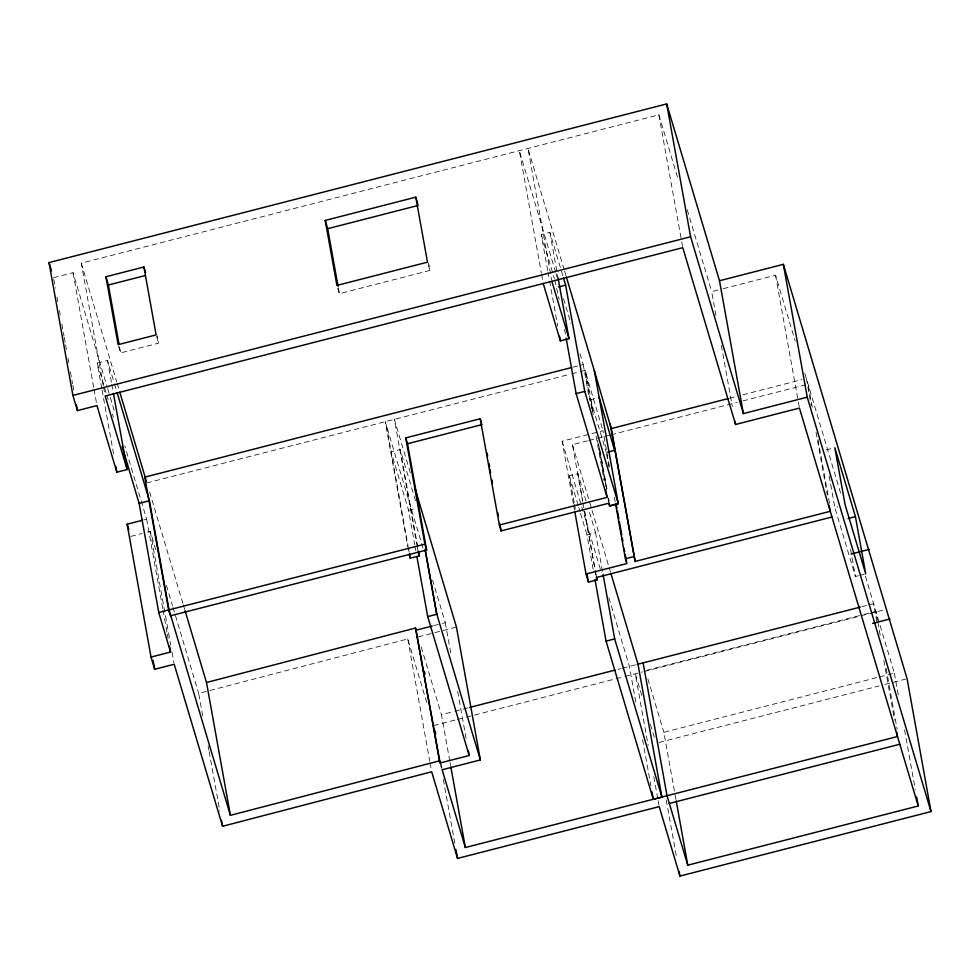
<?xml version="1.0" encoding="UTF-8"?>
<svg xmlns="http://www.w3.org/2000/svg" width="980" height="980" viewBox="0 0 980 980"><rect width="100%" height="100%" fill="white"/><g stroke="black" fill="none" stroke-linecap="round" stroke-linejoin="round"><path stroke-width="0.73" stroke-dasharray="4.9 3.68" d="M202.713 715.817L198.683 693.423L407.754 638.936L427.599 705.367M103.304 385.581L81.279 263.179L658.866 114.819L678.503 180.577M53.533 277.744L73.059 272.734L107.224 387.161M547.71 270.517L541.242 234.588L549.878 232.37L562.998 276.336M337.733 288.181L339.374 293.682L429.951 270.419L428.615 263.032M118.556 346.026L120.601 352.898L158.589 343.147L157.266 335.773M101.797 388.484L97.216 363.078L107.506 360.432L114.047 382.359M715.964 315.523L711.676 291.648L721.831 289.039M723.277 288.659L775.535 275.245L795.184 341.065M572.835 367.218L583.21 364.548L579.266 351.367M146.498 483.005L570.14 374.213M571.622 373.833L579.033 371.922M580.515 371.543L584.95 370.403L602.541 429.301M592.153 408.648L590.548 399.668L597.726 397.819M415.483 500.658L400.232 449.575L391.155 451.903L408.574 510.286L414.773 544.709M143.864 519.927L146.657 519.204L124.754 445.851M130.769 536.403L141.929 533.537M147.502 532.103L150.295 531.393L156.837 553.284M573.423 503.892L562.14 441.221L602.97 430.735L609.413 466.554M729.5 398.235L736.886 396.337M742.803 394.818L801.922 379.627M582.647 501.417L572.443 444.7L587.265 440.902M588.747 440.522L596.159 438.611M597.641 438.232L603.57 436.713M605.052 436.333L609.499 435.194M610.969 434.814L736.936 402.449M742.865 400.93L808.059 384.185L812.359 408.06M408.574 510.286L416.353 508.289M574.17 502.765L569.331 475.827L577.931 473.61L586.101 500.964M826.018 449.955L833.367 448.068M593.145 569.27L586.947 534.847L595.558 532.642L589.102 511.046M858.37 575.738L855.43 576.497L834.838 507.542L837.778 506.783M433.65 625.657L440.927 623.782M442.384 623.415L445.288 622.668L432.621 580.258M418.227 636.914L456.447 627.102M859.84 575.358L864.25 574.231M449.783 760.958L441.453 714.689L453.324 711.639M454.806 711.26L468.146 707.83M617.915 669.365L620.879 668.593M622.361 668.213L635.702 664.783M861.788 606.718L873.609 603.68L877.1 623.084M646.898 670.222L862.608 614.815M864.091 614.436L875.912 611.398L877.529 620.352M433.638 725.58L455.872 719.871M457.354 719.492L464.777 717.581M466.26 717.201L614.534 679.115M616.016 678.736L623.439 676.825M624.922 676.445L642.684 671.888M644.154 671.508L859.779 616.126M861.249 615.746L884.879 609.67M675.943 799.496L663.864 732.33L878.092 677.303M879.575 676.923L894.348 673.125L865.083 575.125M658.989 742.473L879.036 685.951M884.94 684.432L905.618 679.115M804.801 373.245L841.489 496.125M687.237 209.806L711.676 291.648M564.174 269.708L527.975 148.47L551.605 279.802M564.615 271.166L565.926 275.552M555.648 272.269L519.339 150.687L541.364 273.065M556.089 273.739L557.399 278.124M563.524 298.631L570.96 323.535M541.242 234.588L554.374 278.553M554.815 280.011L559.151 299.317M590.548 399.668L606.314 452.478M647.878 678.797L663.864 732.33M572.443 444.7L610.479 572.075M641.778 695.482L635.297 673.774L648.184 745.425M650.426 724.416L655.179 740.329M562.14 441.221L601.463 572.884M608.886 597.763L629.417 666.523L636.13 703.824M569.331 475.827L578.359 506.06M578.788 507.493L580.074 511.817M580.503 513.251L586.947 534.847M428.309 264.918L429.951 270.419M410.302 472.728L394.364 419.354L417.186 546.227M423.017 548.09L385.275 421.694L408.905 553.038M421.241 646.996L441.453 714.689M156.531 336.275L158.589 343.147M81.279 263.179L116.743 381.943M117.184 383.401L119.376 390.738M149.585 491.899L182.856 603.325M183.297 604.795L185.036 610.663M114.489 383.817L116.669 391.13M107.665 388.631L109.858 395.969M110.299 397.439L115.113 413.572M166.429 585.403L172.529 605.836M172.97 607.306L198.683 693.423M97.216 363.078L106.379 393.764M106.82 395.234L108.131 399.62M112.492 414.234L113.374 417.149M894.348 673.125L898.378 695.518M904.552 729.855L915.296 789.562M877.786 621.847L880.212 635.273M886.116 668.115L897.129 729.316M883.813 660.398L894.556 720.104M850.554 549.4L855.43 576.497M829.154 475.925L834.838 507.542M817.994 439.395L829.545 503.573M806.356 378.488L811.195 405.353M816.022 432.217L827.304 494.888M775.535 275.245L798.088 400.624M798.357 402.119L799.435 408.084M721.341 345.377L732.354 406.577M658.866 114.819L681.431 240.198M681.7 241.693L682.778 247.671M606.583 453.973L609.009 467.448M614.387 497.375L615.195 501.87M666.241 799.95L676.715 858.162M586.028 372.572L593.549 414.369M599.993 450.188L606.975 488.996M608.592 497.95L609.131 500.939M592.422 410.142L593.231 414.638M598.621 444.565L606.706 489.473M608.311 498.452L608.85 501.454M584.95 370.403L591.932 409.211M597.58 440.547L605.897 486.803M608.041 498.747L608.58 501.736M583.21 364.548L589.654 400.367M596.097 436.186L604.146 480.947M653.832 776.773L657.862 799.166M658.131 800.648L658.928 805.131M642.574 739.643L650.904 785.899M549.878 232.37L558.22 278.773M564.541 329.255L565.889 336.74M595.558 532.642L602.823 573.055M547.979 272.011L549.327 279.496M549.596 280.99L557.669 325.899M577.931 473.61L582.782 500.56M584.668 511.033L595.166 569.404M595.436 570.911L596.244 575.395M582.916 502.899L596.073 576.032M541.634 274.547L542.969 282.019M574.439 504.259L575.517 510.249M573.692 505.386L574.501 509.87M445.288 622.668L451.192 655.498M457.648 691.329L466.235 739.092M400.232 449.575L418.276 549.866M417.455 547.722L418.264 552.193M415.042 546.203L415.851 550.699M450.053 762.452L450.592 765.429M386.365 425.332L408.109 546.215M408.378 547.71L409.187 552.193M441.061 763.788L442.139 769.766M440.62 764.388L441.147 767.377M443.303 779.321L454.855 843.498M407.754 638.936L429.779 761.325M430.049 762.82L431.396 770.28M338.308 287.765L339.374 293.682M208.079 745.67L208.887 750.153M209.157 751.648L219.9 811.342M119.548 346.994L120.601 352.898M150.295 531.393L170.704 644.828M172.051 652.3L173.925 662.75M146.657 519.204L162.766 608.764M163.035 610.258L167.066 632.639M167.335 634.134L168.143 638.617M107.506 360.432L111.536 382.862M111.806 384.356L113.153 391.829M103.574 387.076L104.909 394.536M102.067 389.979L114.17 457.256M73.059 272.734L93.737 387.663M94.007 389.158L96.689 404.079M53.79 279.239L55.407 288.194M57.024 297.148L57.82 301.632M59.437 310.587L60.246 315.058M61.85 324.013L64.006 335.956M64.264 337.451L65.342 343.429M65.611 344.911L66.419 349.395M68.024 358.349L68.833 362.833M70.45 371.788L72.594 383.719M72.863 385.214L73.941 391.192"/><path stroke-width="1.47" d="M415.569 628.009L439.469 760.848L230.398 815.348L206.498 682.497L415.569 628.009L440.106 762.979L469.187 755.507L468.391 751.035M142.468 520.282L127.131 524.226L151.03 657.066L154.669 669.254L174.195 664.232L222.583 826.275L431.666 771.774L457.538 858.419L659.197 806.626L679.936 876.071L931 811.587L907.1 678.736L783.351 264.343L719.492 280.746L743.391 413.597L807.251 397.194L783.351 264.343M113.423 393.323L127.143 469.555L116.853 472.201L96.959 405.573L77.432 410.596L72.9 395.43L49 262.591L666.694 103.929L719.492 280.746M143.913 267.001L156.126 334.891L118.139 344.654L105.926 276.752L143.913 267.001L145.554 272.501M415.79 197.164L427.488 262.162L336.912 285.425L325.213 220.427L415.79 197.164L417.848 204.036M119.009 344.041L108.388 285.009L144.918 275.625M338.051 286.295L327.675 228.683L418.252 205.42M72.9 395.43L690.594 236.768L666.694 103.929M558.441 286.969L565.632 285.119L563.439 277.793M543.239 283.502L560.364 340.856L569 338.651L558.22 278.773M571.352 367.598L144.758 477.15L168.646 609.964L170.398 615.82L426.631 550.013L407.509 443.744L405.757 437.889L480.237 418.754L481.548 423.152M151.03 657.066L170.557 652.043L158.748 612.5L139.123 503.389L149.401 500.743L117.11 392.588M566.354 277.009L594.395 370.906L618.294 503.72L609.67 505.937L608.85 503.218L501.111 530.891L499.359 525.035L607.098 497.362L576.118 393.617L584.754 391.4L565.632 285.119M407.509 443.744L481.988 424.61M610.16 423.691L635.138 561.43L830.256 511.303L829.178 505.337M635.138 561.43L611.238 428.603L728.018 398.615M607.686 452.123L614.582 450.347L599.172 397.451M127.143 469.555L105.179 396.03L682.778 247.671L735.576 424.487L799.435 408.084L918.248 805.977L687.764 865.181L667.025 795.723L643.125 662.884M158.748 612.5L424.879 544.157L405.757 437.889M618.172 503.304L610.062 505.839M409.175 554.533L410.265 558.184L419.354 555.844L418.546 551.36M596.514 576.889L597.053 579.891L588.453 582.096L586.04 574.035L626.869 563.549L625.436 558.747L634.06 556.53M831.959 516.999L596.342 577.526L597.053 579.891M848.08 518.543L855.43 516.656L834.838 447.689L845.128 504.896L865.72 573.851L855.43 516.656M416.206 630.128L432.204 626.024M851.081 554.043L869.26 549.376M610.92 573.533L638.029 664.305L661.917 797.12L653.317 799.337L606.069 641.128L614.681 638.911L603.092 574.549M469.628 707.45L614.95 670.124M637.196 664.403L860.305 607.098M872.604 623.403L890.024 618.931M415.116 488.689L456.447 627.102L480.359 759.941L442.139 769.766L465.353 847.529L897.509 736.531L896.7 732.048M669.328 803.441L899.812 744.236M427.586 616.628L436.847 614.252L480.359 759.941M609.536 505.521L609.119 502.948M807.251 397.194L931 811.587M690.594 236.768L743.391 413.597M611.238 428.603L594.272 370.489M551.875 281.285L569 338.651M584.754 391.4L618.294 503.72M614.681 638.911L661.917 797.12M424.879 544.157L426.631 550.013M325.213 220.427L327.675 228.683M418.264 552.193L419.354 555.844M469.187 755.507L427.709 616.591L416.929 556.689M439.469 760.848L440.106 762.979M105.926 276.752L108.388 285.009M119.805 392.196L146.51 481.633M185.036 610.663L206.498 682.497M122.096 446.39L139.123 503.389M230.398 815.348L169.038 609.866L149.401 500.743M49 262.591L51.475 270.86M127.131 524.226L128.748 529.641M916.643 797.022L918.248 805.977M735.037 421.498L735.576 424.487M676.212 800.991L687.764 865.181M616.396 505.349L616.935 508.338M617.474 511.315L618.809 518.775M619.348 521.764L621.761 535.19M622.3 538.179L622.839 541.168M624.187 548.629L624.726 551.605M625.252 554.594L626.6 562.055M615.734 504.859L625.436 558.747M679.128 871.6L679.936 876.071M605.763 489.902L607.098 497.362M651.97 791.877L653.317 799.337M566.158 338.235L576.118 393.617M559.556 336.373L560.364 340.856M595.032 579.756L606.069 641.128M587.106 574.611L588.453 582.096M574.758 511.364L586.04 574.035M487.109 453.054L487.648 456.043M488.996 463.528L489.535 466.529M490.074 469.518L490.613 472.507M491.96 479.992L492.499 482.993M497.877 512.932L498.416 515.921M499.763 523.406L501.111 530.891M480.237 418.754L499.359 525.035M450.849 766.923L465.353 847.529M409.456 553.688L410.265 558.184M424.413 671.251L424.952 674.24M435.157 730.958L435.684 733.934M455.921 849.464L457.538 858.419M221.517 820.309L222.583 826.275M169.491 646.077L170.557 652.043M153.064 660.3L154.669 669.254M115.775 466.223L116.853 472.201M76.354 404.618L77.432 410.596M436.774 614.264L425.185 549.866L436.774 614.264"/></g></svg>
